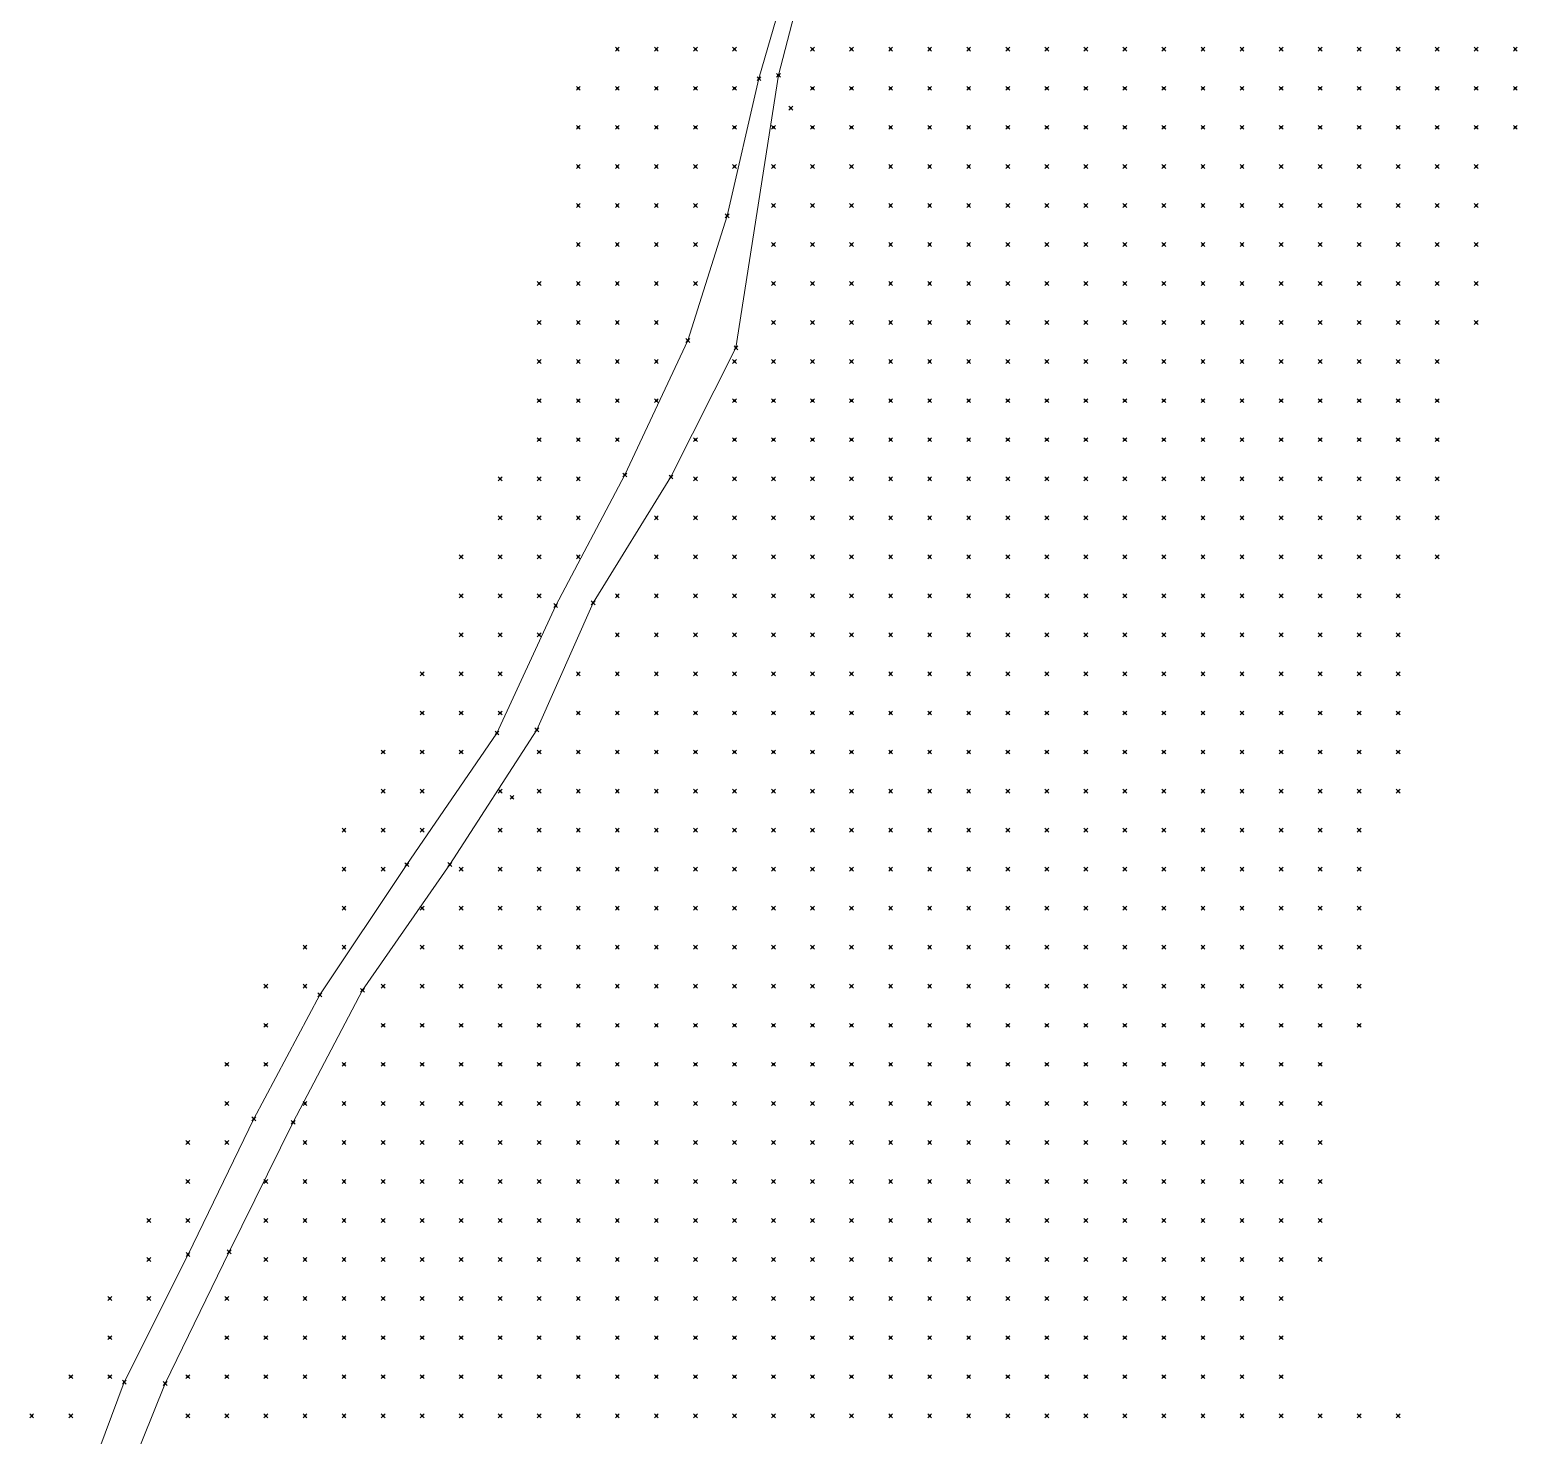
# Model space of a CAD drawing. Header units: metres. Extents: x 441556 to 446409, y 432338 to 461058.
# Drawn here: x 445058.5 to 445172.8, y 436106.2 to 436214.2 of the extents above; entities that cross this region are included whole.
import ezdxf

# ---------------------------------------------------------------- set-up
doc = ezdxf.new("R2010")
doc.units = ezdxf.units.M
doc.header["$MEASUREMENT"] = 0
doc.header["$PDMODE"] = 35
doc.header["$PDSIZE"] = 0.15
for name, color, linetype, lineweight in [('DTM-BRE-RevN_GRP_DRUM FORESTIER', 2, 'Continuous', 0), ('DTM-NOK-RevN_LIDAR_co_lidar', 91, 'Continuous', 0), ('DTM-NOK-RevN_RTK', 32, 'Continuous', 0)]:
    doc.layers.add(name, color=color, linetype=linetype, lineweight=lineweight)

msp = doc.modelspace()

# ---------------------------------------------------------------- linework, layer by layer
at = {"layer": 'DTM-BRE-RevN_GRP_DRUM FORESTIER'}
for p, q in [((445114.545, 436210.468, 325.465), (445117.441, 436220.516, 325.139)), ((445118.586, 436220.526, 325.122), (445116.046, 436210.722, 325.421)), ((445112.107, 436199.921, 325.702), (445114.545, 436210.468, 325.465)), ((445116.046, 436210.722, 325.421), (445112.775, 436189.792, 325.814)), ((445109.073, 436190.351, 325.772), (445112.107, 436199.921, 325.702)), ((445104.231, 436180.019, 325.97), (445109.073, 436190.351, 325.772)), ((445112.775, 436189.792, 325.814), (445107.783, 436179.865, 325.897)), ((445098.926, 436169.988, 326.352), (445104.231, 436180.019, 325.97)), ((445107.783, 436179.865, 325.897), (445101.797, 436170.195, 326.168)), ((445094.415, 436160.192, 326.652), (445098.926, 436169.988, 326.352)), ((445101.797, 436170.195, 326.168), (445097.473, 436160.432, 326.722)), ((445087.486, 436150.083, 326.436), (445094.415, 436160.192, 326.652)), ((445097.473, 436160.432, 326.722), (445090.801, 436150.09, 326.528)), ((445080.804, 436140.085, 326.043), (445087.486, 436150.083, 326.436)), ((445090.801, 436150.09, 326.528), (445084.084, 436140.428, 326.058)), ((445075.735, 436130.547, 326.233), (445080.804, 436140.085, 326.043)), ((445084.084, 436140.428, 326.058), (445078.755, 436130.286, 326.224)), ((445070.68, 436120.133, 326.531), (445075.735, 436130.547, 326.233)), ((445078.755, 436130.286, 326.224), (445073.845, 436120.341, 326.482)), ((445065.784, 436110.317, 327.234), (445070.68, 436120.133, 326.531)), ((445073.845, 436120.341, 326.482), (445068.931, 436110.212, 327.062)), ((445062.046, 436100.379, 327.763), (445065.784, 436110.317, 327.234)), ((445068.931, 436110.212, 327.062), (445065.064, 436100.703, 327.679))]:
    msp.add_line(p, q, dxfattribs=at)
at = {"layer": 'DTM-NOK-RevN_LIDAR_co_lidar'}
for p in [(445103.662, 436212.723, 322.435), (445106.661, 436212.723, 322.557), (445109.66, 436212.723, 322.947), (445112.66, 436212.723, 324.328), (445118.658, 436212.723, 325.058), (445121.658, 436212.723, 327.677), (445124.657, 436212.723, 331.975), (445127.657, 436212.723, 334.36), (445130.656, 436212.723, 335.895), (445133.655, 436212.723, 337.278), (445136.655, 436212.723, 338.738), (445139.654, 436212.723, 342.073), (445142.653, 436212.723, 345.094), (445145.653, 436212.723, 347.506), (445148.652, 436212.723, 350.115), (445151.652, 436212.723, 352.48), (445154.651, 436212.723, 354.297), (445157.65, 436212.723, 355.166), (445160.65, 436212.723, 356.95), (445163.649, 436212.723, 358.521), (445166.648, 436212.723, 359.689), (445169.648, 436212.723, 361.065), (445172.647, 436212.723, 362.373), (445100.662, 436209.723, 322.584), (445103.662, 436209.723, 322.46), (445106.661, 436209.723, 322.701), (445109.66, 436209.723, 323.134), (445112.66, 436209.723, 324.358), (445118.658, 436209.723, 324.979), (445121.658, 436209.723, 329.548), (445124.657, 436209.723, 333.202), (445127.657, 436209.723, 333.858), (445130.656, 436209.723, 335.01), (445133.655, 436209.723, 337.309), (445136.655, 436209.723, 339.056), (445139.654, 436209.723, 342.544), (445142.653, 436209.723, 345.413), (445145.653, 436209.723, 347.185), (445148.652, 436209.723, 349.591), (445151.652, 436209.723, 351.652), (445154.651, 436209.723, 353.514), (445157.65, 436209.723, 355.635), (445160.65, 436209.723, 357.671), (445163.649, 436209.723, 359.097), (445166.648, 436209.723, 360.251), (445169.648, 436209.723, 361.394), (445172.647, 436209.723, 362.265), (445100.662, 436206.724, 322.577), (445103.662, 436206.724, 322.537), (445106.661, 436206.724, 322.868), (445109.66, 436206.724, 323.24), (445112.66, 436206.724, 324.41), (445115.659, 436206.724, 325.002), (445118.658, 436206.724, 325.464), (445121.658, 436206.724, 330.048), (445124.657, 436206.724, 332.837), (445127.657, 436206.724, 333.48), (445130.656, 436206.724, 334.647), (445133.655, 436206.724, 336.664), (445136.655, 436206.724, 339.173), (445139.654, 436206.724, 342.301), (445142.653, 436206.724, 344.746), (445145.653, 436206.724, 346.378), (445148.652, 436206.724, 348.716), (445151.652, 436206.724, 351.621), (445154.651, 436206.724, 353.293), (445157.65, 436206.724, 355.57), (445160.65, 436206.724, 357.443), (445163.649, 436206.724, 358.58), (445166.648, 436206.724, 359.549), (445169.648, 436206.724, 360.309), (445172.647, 436206.724, 360.341), (445100.662, 436203.725, 322.562), (445103.662, 436203.725, 322.587), (445106.661, 436203.725, 322.936), (445109.66, 436203.725, 323.339), (445112.66, 436203.725, 324.501), (445115.659, 436203.725, 325.081), (445118.658, 436203.725, 325.838), (445121.658, 436203.725, 330.073), (445124.657, 436203.725, 332.389), (445127.657, 436203.725, 333.423), (445130.656, 436203.725, 334.357), (445133.655, 436203.725, 335.874), (445136.655, 436203.725, 339.766), (445139.654, 436203.725, 342.224), (445142.653, 436203.725, 344.212), (445145.653, 436203.725, 346.21), (445148.652, 436203.725, 348.26), (445151.652, 436203.725, 351.349), (445154.651, 436203.725, 353.113), (445157.65, 436203.725, 354.808), (445160.65, 436203.725, 356.317), (445163.649, 436203.725, 357.383), (445166.648, 436203.725, 358.07), (445169.648, 436203.725, 358.256), (445100.662, 436200.725, 322.555), (445103.662, 436200.725, 322.653), (445106.661, 436200.725, 322.96), (445109.66, 436200.725, 323.898), (445115.659, 436200.725, 325.29), (445118.658, 436200.725, 326.413), (445121.658, 436200.725, 330.443), (445124.657, 436200.725, 332.414), (445127.657, 436200.725, 333.06), (445130.656, 436200.725, 334.078), (445133.655, 436200.725, 336.101), (445136.655, 436200.725, 340.424), (445139.654, 436200.725, 343.101), (445142.653, 436200.725, 344.497), (445145.653, 436200.725, 346.006), (445148.652, 436200.725, 348.604), (445151.652, 436200.725, 351.226), (445154.651, 436200.725, 352.782), (445157.65, 436200.725, 353.753), (445160.65, 436200.725, 354.473), (445163.649, 436200.725, 354.864), (445166.648, 436200.725, 355.79), (445169.648, 436200.725, 356.028), (445100.662, 436197.726, 322.567), (445103.662, 436197.726, 322.758), (445106.661, 436197.726, 323.177), (445109.66, 436197.726, 324.536), (445115.659, 436197.726, 325.597), (445118.658, 436197.726, 326.403), (445121.658, 436197.726, 329.945), (445124.657, 436197.726, 332.284), (445127.657, 436197.726, 332.945), (445130.656, 436197.726, 333.669), (445133.655, 436197.726, 337.397), (445136.655, 436197.726, 341.588), (445139.654, 436197.726, 343.91), (445142.653, 436197.726, 344.925), (445145.653, 436197.726, 345.922), (445148.652, 436197.726, 348.643), (445151.652, 436197.726, 351.001), (445154.651, 436197.726, 352.03), (445157.65, 436197.726, 352.351), (445160.65, 436197.726, 352.446), (445163.649, 436197.726, 352.313), (445166.648, 436197.726, 352.78), (445169.648, 436197.726, 352.995), (445097.663, 436194.727, 322.582), (445100.662, 436194.727, 322.612), (445103.662, 436194.727, 322.901), (445106.661, 436194.727, 323.41), (445109.66, 436194.727, 324.746), (445115.659, 436194.727, 325.993), (445118.658, 436194.727, 326.475), (445121.658, 436194.727, 329.212), (445124.657, 436194.727, 332.015), (445127.657, 436194.727, 333.484), (445130.656, 436194.727, 334.794), (445133.655, 436194.727, 339.05), (445136.655, 436194.727, 342.912), (445139.654, 436194.727, 344.444), (445142.653, 436194.727, 345.105), (445145.653, 436194.727, 346.377), (445148.652, 436194.727, 348.905), (445151.652, 436194.727, 349.956), (445154.651, 436194.727, 349.826), (445157.65, 436194.727, 349.06), (445160.65, 436194.727, 348.851), (445163.649, 436194.727, 348.696), (445166.648, 436194.727, 348.758), (445169.648, 436194.727, 347.566), (445097.663, 436191.727, 322.594), (445100.662, 436191.727, 322.74), (445103.662, 436191.727, 323.088), (445106.661, 436191.727, 324.263), (445115.659, 436191.727, 326.122), (445118.658, 436191.727, 326.486), (445121.658, 436191.727, 328.342), (445124.657, 436191.727, 330.846), (445127.657, 436191.727, 333.799), (445130.656, 436191.727, 336.542), (445133.655, 436191.727, 339.631), (445136.655, 436191.727, 342.919), (445139.654, 436191.727, 344.266), (445142.653, 436191.727, 344.889), (445145.653, 436191.727, 345.826), (445148.652, 436191.727, 347.966), (445151.652, 436191.727, 347.275), (445154.651, 436191.727, 346.172), (445157.65, 436191.727, 345.649), (445160.65, 436191.727, 345.045), (445163.649, 436191.727, 344.522), (445166.648, 436191.727, 344.457), (445169.648, 436191.727, 343.246), (445097.663, 436188.728, 322.75), (445100.662, 436188.728, 322.993), (445103.662, 436188.728, 323.4), (445106.661, 436188.728, 324.809), (445112.66, 436188.728, 325.704), (445115.659, 436188.728, 326.106), (445118.658, 436188.728, 326.445), (445121.658, 436188.728, 328.362), (445124.657, 436188.728, 330.618), (445127.657, 436188.728, 334.085), (445130.656, 436188.728, 337.065), (445133.655, 436188.728, 339.079), (445136.655, 436188.728, 340.987), (445139.654, 436188.728, 341.74), (445142.653, 436188.728, 342.373), (445145.653, 436188.728, 342.565), (445148.652, 436188.728, 344.278), (445151.652, 436188.728, 343.548), (445154.651, 436188.728, 342.801), (445157.65, 436188.728, 342.809), (445160.65, 436188.728, 342.242), (445163.649, 436188.728, 341.73), (445166.648, 436188.728, 341.534), (445097.663, 436185.728, 323.029), (445100.662, 436185.728, 323.305), (445103.662, 436185.728, 324.154), (445106.661, 436185.728, 325.176), (445112.66, 436185.728, 326.032), (445115.659, 436185.728, 326.511), (445118.658, 436185.728, 326.998), (445121.658, 436185.728, 328.955), (445124.657, 436185.728, 331.246), (445127.657, 436185.728, 334.435), (445130.656, 436185.728, 336.668), (445133.655, 436185.728, 337.633), (445136.655, 436185.728, 338.218), (445139.654, 436185.728, 338.465), (445142.653, 436185.728, 338.54), (445145.653, 436185.728, 338.606), (445148.652, 436185.728, 339.685), (445151.652, 436185.728, 340.285), (445154.651, 436185.728, 340.408), (445157.65, 436185.728, 340.199), (445160.65, 436185.728, 340.079), (445163.649, 436185.728, 340.243), (445166.648, 436185.728, 340.595), (445097.663, 436182.729, 323.378), (445100.662, 436182.729, 324.192), (445103.662, 436182.729, 325.148), (445109.66, 436182.729, 325.823), (445112.66, 436182.729, 326.576), (445115.659, 436182.729, 326.991), (445118.658, 436182.729, 327.538), (445121.658, 436182.729, 329.177), (445124.657, 436182.729, 331.942), (445127.657, 436182.729, 334.46), (445130.656, 436182.729, 335.929), (445133.655, 436182.729, 336.393), (445136.655, 436182.729, 336.548), (445139.654, 436182.729, 336.826), (445142.653, 436182.729, 336.787), (445145.653, 436182.729, 337.006), (445148.652, 436182.729, 337.572), (445151.652, 436182.729, 338.235), (445154.651, 436182.729, 338.804), (445157.65, 436182.729, 338.988), (445160.65, 436182.729, 339.307), (445163.649, 436182.729, 340.376), (445166.648, 436182.729, 341.796), (445094.663, 436179.73, 323.586), (445097.663, 436179.73, 323.663), (445100.662, 436179.73, 324.937), (445109.66, 436179.73, 326.395), (445112.66, 436179.73, 327.043), (445115.659, 436179.73, 327.231), (445118.658, 436179.73, 328.254), (445121.658, 436179.73, 330.311), (445124.657, 436179.73, 332.824), (445127.657, 436179.73, 334.478), (445130.656, 436179.73, 335.444), (445133.655, 436179.73, 335.854), (445136.655, 436179.73, 336.008), (445139.654, 436179.73, 336.254), (445142.653, 436179.73, 336.44), (445145.653, 436179.73, 336.888), (445148.652, 436179.73, 337.547), (445151.652, 436179.73, 338.155), (445154.651, 436179.73, 338.866), (445157.65, 436179.73, 339.798), (445160.65, 436179.73, 340.548), (445163.649, 436179.73, 342.09), (445166.648, 436179.73, 344.219), (445094.663, 436176.73, 324.017), (445097.663, 436176.73, 324.59), (445100.662, 436176.73, 325.478), (445106.661, 436176.73, 326.429), (445109.66, 436176.73, 327.596), (445112.66, 436176.73, 327.86), (445115.659, 436176.73, 327.833), (445118.658, 436176.73, 328.827), (445121.658, 436176.73, 331.098), (445124.657, 436176.73, 333.294), (445127.657, 436176.73, 334.566), (445130.656, 436176.73, 335.091), (445133.655, 436176.73, 335.277), (445136.655, 436176.73, 335.461), (445139.654, 436176.73, 335.681), (445142.653, 436176.73, 336.322), (445145.653, 436176.73, 337.422), (445148.652, 436176.73, 338.572), (445151.652, 436176.73, 339.653), (445154.651, 436176.73, 340.755), (445157.65, 436176.73, 341.534), (445160.65, 436176.73, 342.558), (445163.649, 436176.73, 344.001), (445166.648, 436176.73, 345.581), (445091.664, 436173.731, 324.388), (445094.663, 436173.731, 325.042), (445097.663, 436173.731, 325.679), (445100.662, 436173.731, 325.826), (445106.661, 436173.731, 327.395), (445109.66, 436173.731, 328.682), (445112.66, 436173.731, 328.491), (445115.659, 436173.731, 328.291), (445118.658, 436173.731, 328.931), (445121.658, 436173.731, 331.584), (445124.657, 436173.731, 333.557), (445127.657, 436173.731, 334.436), (445130.656, 436173.731, 334.705), (445133.655, 436173.731, 334.718), (445136.655, 436173.731, 334.99), (445139.654, 436173.731, 336.002), (445142.653, 436173.731, 337.607), (445145.653, 436173.731, 339.025), (445148.652, 436173.731, 340.199), (445151.652, 436173.731, 341.42), (445154.651, 436173.731, 342.661), (445157.65, 436173.731, 343.645), (445160.65, 436173.731, 344.884), (445163.649, 436173.731, 345.482), (445166.648, 436173.731, 346.324), (445091.664, 436170.732, 325.018), (445094.663, 436170.732, 325.834), (445097.663, 436170.732, 326.067), (445103.662, 436170.732, 326.299), (445106.661, 436170.732, 327.387), (445109.66, 436170.732, 328.372), (445112.66, 436170.732, 328.441), (445115.659, 436170.732, 328.809), (445118.658, 436170.732, 329.774), (445121.658, 436170.732, 332.024), (445124.657, 436170.732, 333.509), (445127.657, 436170.732, 333.792), (445130.656, 436170.732, 333.969), (445133.655, 436170.732, 334.276), (445136.655, 436170.732, 334.927), (445139.654, 436170.732, 336.84), (445142.653, 436170.732, 338.966), (445145.653, 436170.732, 340.32), (445148.652, 436170.732, 341.698), (445151.652, 436170.732, 343.149), (445154.651, 436170.732, 344.262), (445157.65, 436170.732, 345.621), (445160.65, 436170.732, 346.742), (445163.649, 436170.732, 347.119), (445091.664, 436167.732, 325.783), (445094.663, 436167.732, 326.151), (445097.663, 436167.732, 326.146), (445103.662, 436167.732, 326.599), (445106.661, 436167.732, 327.066), (445109.66, 436167.732, 327.779), (445112.66, 436167.732, 328.676), (445115.659, 436167.732, 329.542), (445118.658, 436167.732, 330.875), (445121.658, 436167.732, 332.057), (445124.657, 436167.732, 332.834), (445127.657, 436167.732, 332.89), (445130.656, 436167.732, 333.493), (445133.655, 436167.732, 334.356), (445136.655, 436167.732, 335.316), (445139.654, 436167.732, 337.231), (445142.653, 436167.732, 339.598), (445145.653, 436167.732, 341.165), (445148.652, 436167.732, 342.83), (445151.652, 436167.732, 344.362), (445154.651, 436167.732, 345.379), (445157.65, 436167.732, 346.9), (445160.65, 436167.732, 347.976), (445163.649, 436167.732, 348.576), (445088.665, 436164.733, 325.945), (445091.664, 436164.733, 326.078), (445094.663, 436164.733, 326.215), (445100.662, 436164.733, 326.649), (445103.662, 436164.733, 326.918), (445106.661, 436164.733, 327.177), (445109.66, 436164.733, 327.787), (445112.66, 436164.733, 328.916), (445115.659, 436164.733, 329.921), (445118.658, 436164.733, 330.866), (445121.658, 436164.733, 331.765), (445124.657, 436164.733, 332.308), (445127.657, 436164.733, 333.016), (445130.656, 436164.733, 334.453), (445133.655, 436164.733, 335.316), (445136.655, 436164.733, 336.804), (445139.654, 436164.733, 338.259), (445142.653, 436164.733, 340.16), (445145.653, 436164.733, 342.213), (445148.652, 436164.733, 343.966), (445151.652, 436164.733, 345.372), (445154.651, 436164.733, 346.289), (445157.65, 436164.733, 347.749), (445160.65, 436164.733, 348.896), (445163.649, 436164.733, 349.644), (445088.665, 436161.733, 326.174), (445091.664, 436161.733, 326.199), (445094.663, 436161.733, 326.267), (445100.662, 436161.733, 327.375), (445103.662, 436161.733, 327.575), (445106.661, 436161.733, 327.772), (445109.66, 436161.733, 328.41), (445112.66, 436161.733, 329.242), (445115.659, 436161.733, 329.845), (445118.658, 436161.733, 330.405), (445121.658, 436161.733, 331.427), (445124.657, 436161.733, 332.692), (445127.657, 436161.733, 334.675), (445130.656, 436161.733, 336.267), (445133.655, 436161.733, 336.632), (445136.655, 436161.733, 338.204), (445139.654, 436161.733, 339.603), (445142.653, 436161.733, 341.425), (445145.653, 436161.733, 343.329), (445148.652, 436161.733, 345.016), (445151.652, 436161.733, 346.422), (445154.651, 436161.733, 347.328), (445157.65, 436161.733, 348.606), (445160.65, 436161.733, 350.051), (445163.649, 436161.733, 351.498), (445085.665, 436158.734, 325.791), (445088.665, 436158.734, 325.975), (445091.664, 436158.734, 326.257), (445097.663, 436158.734, 326.716), (445100.662, 436158.734, 327.455), (445103.662, 436158.734, 327.892), (445106.661, 436158.734, 328.184), (445109.66, 436158.734, 328.821), (445112.66, 436158.734, 329.376), (445115.659, 436158.734, 329.758), (445118.658, 436158.734, 330.395), (445121.658, 436158.734, 331.872), (445124.657, 436158.734, 333.698), (445127.657, 436158.734, 335.928), (445130.656, 436158.734, 337.392), (445133.655, 436158.734, 337.845), (445136.655, 436158.734, 339.305), (445139.654, 436158.734, 340.833), (445142.653, 436158.734, 342.835), (445145.653, 436158.734, 344.474), (445148.652, 436158.734, 346.013), (445151.652, 436158.734, 348.03), (445154.651, 436158.734, 349.493), (445157.65, 436158.734, 350.953), (445160.65, 436158.734, 352.589), (445163.649, 436158.734, 353.929), (445085.665, 436155.735, 326.226), (445088.665, 436155.735, 326.175), (445094.663, 436155.735, 326.569), (445097.663, 436155.735, 326.85), (445100.662, 436155.735, 327.23), (445103.662, 436155.735, 327.737), (445106.661, 436155.735, 328.193), (445109.66, 436155.735, 328.829), (445112.66, 436155.735, 329.361), (445115.659, 436155.735, 329.874), (445118.658, 436155.735, 330.795), (445121.658, 436155.735, 333.311), (445124.657, 436155.735, 336.469), (445127.657, 436155.735, 337.996), (445130.656, 436155.735, 338.498), (445133.655, 436155.735, 338.998), (445136.655, 436155.735, 339.925), (445139.654, 436155.735, 341.989), (445142.653, 436155.735, 344.251), (445145.653, 436155.735, 345.781), (445148.652, 436155.735, 347.559), (445151.652, 436155.735, 349.806), (445154.651, 436155.735, 351.986), (445157.65, 436155.735, 353.686), (445160.65, 436155.735, 355.076), (445163.649, 436155.735, 356.172), (445082.666, 436152.735, 326.024), (445085.665, 436152.735, 326.224), (445088.665, 436152.735, 326.313), (445094.663, 436152.735, 326.799), (445097.663, 436152.735, 327.195), (445100.662, 436152.735, 327.451), (445103.662, 436152.735, 327.915), (445106.661, 436152.735, 328.663), (445109.66, 436152.735, 329.398), (445112.66, 436152.735, 329.829), (445115.659, 436152.735, 330.334), (445118.658, 436152.735, 331.727), (445121.658, 436152.735, 335.932), (445124.657, 436152.735, 339.395), (445127.657, 436152.735, 340.039), (445130.656, 436152.735, 339.714), (445133.655, 436152.735, 340.148), (445136.655, 436152.735, 340.735), (445139.654, 436152.735, 342.736), (445142.653, 436152.735, 345.627), (445145.653, 436152.735, 347.229), (445148.652, 436152.735, 349.664), (445151.652, 436152.735, 351.702), (445154.651, 436152.735, 353.58), (445157.65, 436152.735, 355.271), (445160.65, 436152.735, 356.643), (445082.666, 436149.736, 325.988), (445085.665, 436149.736, 326.098), (445091.664, 436149.736, 326.511), (445094.663, 436149.736, 326.921), (445097.663, 436149.736, 327.373), (445100.662, 436149.736, 327.824), (445103.662, 436149.736, 328.351), (445106.661, 436149.736, 329.487), (445109.66, 436149.736, 330.171), (445112.66, 436149.736, 330.414), (445115.659, 436149.736, 331.091), (445118.658, 436149.736, 333.191), (445121.658, 436149.736, 337.974), (445124.657, 436149.736, 340.656), (445127.657, 436149.736, 340.744), (445130.656, 436149.736, 340.384), (445133.655, 436149.736, 340.922), (445136.655, 436149.736, 341.96), (445139.654, 436149.736, 343.62), (445142.653, 436149.736, 345.778), (445145.653, 436149.736, 347.523), (445148.652, 436149.736, 350.171), (445151.652, 436149.736, 352.417), (445154.651, 436149.736, 354.118), (445157.65, 436149.736, 356.098), (445160.65, 436149.736, 357.717), (445082.666, 436146.737, 325.975), (445088.665, 436146.737, 326.252), (445091.664, 436146.737, 326.608), (445094.663, 436146.737, 327.149), (445097.663, 436146.737, 327.745), (445100.662, 436146.737, 328.413), (445103.662, 436146.737, 329.363), (445106.661, 436146.737, 330.277), (445109.66, 436146.737, 331.108), (445112.66, 436146.737, 331.609), (445115.659, 436146.737, 332.113), (445118.658, 436146.737, 333.793), (445121.658, 436146.737, 338.344), (445124.657, 436146.737, 340.663), (445127.657, 436146.737, 341.103), (445130.656, 436146.737, 341.075), (445133.655, 436146.737, 341.506), (445136.655, 436146.737, 343.109), (445139.654, 436146.737, 344.759), (445142.653, 436146.737, 346.26), (445145.653, 436146.737, 347.687), (445148.652, 436146.737, 349.777), (445151.652, 436146.737, 352.446), (445154.651, 436146.737, 354.342), (445157.65, 436146.737, 356.265), (445160.65, 436146.737, 357.958), (445079.667, 436143.737, 325.841), (445082.666, 436143.737, 325.908), (445088.665, 436143.737, 326.259), (445091.664, 436143.737, 326.886), (445094.663, 436143.737, 327.481), (445097.663, 436143.737, 327.936), (445100.662, 436143.737, 328.862), (445103.662, 436143.737, 330.147), (445106.661, 436143.737, 330.864), (445109.66, 436143.737, 332.07), (445112.66, 436143.737, 332.957), (445115.659, 436143.737, 333.961), (445118.658, 436143.737, 336.238), (445121.658, 436143.737, 339.266), (445124.657, 436143.737, 340.078), (445127.657, 436143.737, 341.155), (445130.656, 436143.737, 341.814), (445133.655, 436143.737, 342.038), (445136.655, 436143.737, 344.484), (445139.654, 436143.737, 346.537), (445142.653, 436143.737, 347.908), (445145.653, 436143.737, 349.281), (445148.652, 436143.737, 350.446), (445151.652, 436143.737, 352.605), (445154.651, 436143.737, 354.311), (445157.65, 436143.737, 355.971), (445160.65, 436143.737, 357.329), (445076.667, 436140.738, 325.65), (445079.667, 436140.738, 325.732), (445085.665, 436140.738, 326.216), (445088.665, 436140.738, 326.88), (445091.664, 436140.738, 327.685), (445094.663, 436140.738, 328.17), (445097.663, 436140.738, 328.348), (445100.662, 436140.738, 329.284), (445103.662, 436140.738, 330.589), (445106.661, 436140.738, 332.348), (445109.66, 436140.738, 333.527), (445112.66, 436140.738, 334.122), (445115.659, 436140.738, 336.025), (445118.658, 436140.738, 338.675), (445121.658, 436140.738, 340.054), (445124.657, 436140.738, 341.333), (445127.657, 436140.738, 342.245), (445130.656, 436140.738, 342.536), (445133.655, 436140.738, 343.009), (445136.655, 436140.738, 345.021), (445139.654, 436140.738, 348.02), (445142.653, 436140.738, 349.486), (445145.653, 436140.738, 350.502), (445148.652, 436140.738, 351.212), (445151.652, 436140.738, 353.001), (445154.651, 436140.738, 354.974), (445157.65, 436140.738, 356.478), (445160.65, 436140.738, 357.049), (445076.667, 436137.738, 325.796), (445085.665, 436137.738, 327.195), (445088.665, 436137.738, 328.318), (445091.664, 436137.738, 329.872), (445094.663, 436137.738, 329.989), (445097.663, 436137.738, 329.608), (445100.662, 436137.738, 329.953), (445103.662, 436137.738, 331.072), (445106.661, 436137.738, 333.062), (445109.66, 436137.738, 334.735), (445112.66, 436137.738, 335.341), (445115.659, 436137.738, 337.061), (445118.658, 436137.738, 339.13), (445121.658, 436137.738, 340.35), (445124.657, 436137.738, 342.779), (445127.657, 436137.738, 343.584), (445130.656, 436137.738, 343.408), (445133.655, 436137.738, 344.044), (445136.655, 436137.738, 345.422), (445139.654, 436137.738, 347.935), (445142.653, 436137.738, 349.603), (445145.653, 436137.738, 350.529), (445148.652, 436137.738, 351.779), (445151.652, 436137.738, 354.101), (445154.651, 436137.738, 356.452), (445157.65, 436137.738, 357.412), (445160.65, 436137.738, 358.001), (445073.668, 436134.739, 325.778), (445076.667, 436134.739, 325.928), (445082.666, 436134.739, 326.693), (445085.665, 436134.739, 329.025), (445088.665, 436134.739, 330.475), (445091.664, 436134.739, 331.588), (445094.663, 436134.739, 331.543), (445097.663, 436134.739, 330.789), (445100.662, 436134.739, 330.764), (445103.662, 436134.739, 331.974), (445106.661, 436134.739, 333.419), (445109.66, 436134.739, 335.616), (445112.66, 436134.739, 336.833), (445115.659, 436134.739, 337.728), (445118.658, 436134.739, 339.362), (445121.658, 436134.739, 341.819), (445124.657, 436134.739, 343.734), (445127.657, 436134.739, 344.155), (445130.656, 436134.739, 344.629), (445133.655, 436134.739, 345.599), (445136.655, 436134.739, 346.476), (445139.654, 436134.739, 348.385), (445142.653, 436134.739, 349.916), (445145.653, 436134.739, 351.184), (445148.652, 436134.739, 353.216), (445151.652, 436134.739, 355.321), (445154.651, 436134.739, 357.31), (445157.65, 436134.739, 358.164), (445073.668, 436131.74, 325.972), (445079.667, 436131.74, 326.194), (445082.666, 436131.74, 327.539), (445085.665, 436131.74, 330.229), (445088.665, 436131.74, 331.734), (445091.664, 436131.74, 332.122), (445094.663, 436131.74, 332.378), (445097.663, 436131.74, 332.298), (445100.662, 436131.74, 332.562), (445103.662, 436131.74, 333.718), (445106.661, 436131.74, 335.482), (445109.66, 436131.74, 337.519), (445112.66, 436131.74, 338.154), (445115.659, 436131.74, 338.635), (445118.658, 436131.74, 339.817), (445121.658, 436131.74, 342.257), (445124.657, 436131.74, 343.899), (445127.657, 436131.74, 344.488), (445130.656, 436131.74, 346.421), (445133.655, 436131.74, 348.014), (445136.655, 436131.74, 348.856), (445139.654, 436131.74, 350.184), (445142.653, 436131.74, 351.19), (445145.653, 436131.74, 352.323), (445148.652, 436131.74, 354.657), (445151.652, 436131.74, 356.013), (445154.651, 436131.74, 356.933), (445157.65, 436131.74, 358.155), (445070.668, 436128.74, 325.445), (445073.668, 436128.74, 325.986), (445079.667, 436128.74, 326.865), (445082.666, 436128.74, 328.821), (445085.665, 436128.74, 331.427), (445088.665, 436128.74, 332.438), (445091.664, 436128.74, 332.757), (445094.663, 436128.74, 333.447), (445097.663, 436128.74, 334.207), (445100.662, 436128.74, 334.583), (445103.662, 436128.74, 335.286), (445106.661, 436128.74, 337.068), (445109.66, 436128.74, 338.171), (445112.66, 436128.74, 338.737), (445115.659, 436128.74, 339.581), (445118.658, 436128.74, 340.302), (445121.658, 436128.74, 342.017), (445124.657, 436128.74, 343.541), (445127.657, 436128.74, 344.556), (445130.656, 436128.74, 347.014), (445133.655, 436128.74, 349.278), (445136.655, 436128.74, 350.838), (445139.654, 436128.74, 352.027), (445142.653, 436128.74, 352.855), (445145.653, 436128.74, 353.658), (445148.652, 436128.74, 355.103), (445151.652, 436128.74, 355.869), (445154.651, 436128.74, 356.44), (445157.65, 436128.74, 358.17), (445070.668, 436125.741, 325.811), (445076.667, 436125.741, 326.219), (445079.667, 436125.741, 328.305), (445082.666, 436125.741, 331.111), (445085.665, 436125.741, 332.413), (445088.665, 436125.741, 333.006), (445091.664, 436125.741, 333.681), (445094.663, 436125.741, 334.696), (445097.663, 436125.741, 335.234), (445100.662, 436125.741, 335.512), (445103.662, 436125.741, 336.435), (445106.661, 436125.741, 337.723), (445109.66, 436125.741, 338.517), (445112.66, 436125.741, 339.334), (445115.659, 436125.741, 340.376), (445118.658, 436125.741, 340.925), (445121.658, 436125.741, 342.588), (445124.657, 436125.741, 343.751), (445127.657, 436125.741, 344.602), (445130.656, 436125.741, 346.337), (445133.655, 436125.741, 348.84), (445136.655, 436125.741, 351.164), (445139.654, 436125.741, 353.007), (445142.653, 436125.741, 354.294), (445145.653, 436125.741, 355.173), (445148.652, 436125.741, 356.171), (445151.652, 436125.741, 356.257), (445154.651, 436125.741, 357.05), (445157.65, 436125.741, 359.11), (445067.669, 436122.742, 325.983), (445070.668, 436122.742, 326.157), (445076.667, 436122.742, 326.501), (445079.667, 436122.742, 329.629), (445082.666, 436122.742, 332.562), (445085.665, 436122.742, 333.281), (445088.665, 436122.742, 333.723), (445091.664, 436122.742, 334.622), (445094.663, 436122.742, 335.494), (445097.663, 436122.742, 335.569), (445100.662, 436122.742, 335.965), (445103.662, 436122.742, 337.069), (445106.661, 436122.742, 338.525), (445109.66, 436122.742, 339.42), (445112.66, 436122.742, 340.212), (445115.659, 436122.742, 341.521), (445118.658, 436122.742, 342.64), (445121.658, 436122.742, 343.838), (445124.657, 436122.742, 344.51), (445127.657, 436122.742, 345.047), (445130.656, 436122.742, 346.115), (445133.655, 436122.742, 348.663), (445136.655, 436122.742, 350.853), (445139.654, 436122.742, 352.74), (445142.653, 436122.742, 354.767), (445145.653, 436122.742, 356.337), (445148.652, 436122.742, 357.797), (445151.652, 436122.742, 358.447), (445154.651, 436122.742, 359.333), (445157.65, 436122.742, 360.309), (445067.669, 436119.742, 326.233), (445076.667, 436119.742, 327.549), (445079.667, 436119.742, 330.675), (445082.666, 436119.742, 332.577), (445085.665, 436119.742, 333.712), (445088.665, 436119.742, 334.957), (445091.664, 436119.742, 335.726), (445094.663, 436119.742, 336.688), (445097.663, 436119.742, 337.146), (445100.662, 436119.742, 337.699), (445103.662, 436119.742, 338.864), (445106.661, 436119.742, 339.747), (445109.66, 436119.742, 340.816), (445112.66, 436119.742, 342.353), (445115.659, 436119.742, 343.803), (445118.658, 436119.742, 344.716), (445121.658, 436119.742, 345.846), (445124.657, 436119.742, 346.295), (445127.657, 436119.742, 346.634), (445130.656, 436119.742, 347.194), (445133.655, 436119.742, 349.348), (445136.655, 436119.742, 351.17), (445139.654, 436119.742, 352.487), (445142.653, 436119.742, 354.089), (445145.653, 436119.742, 356.299), (445148.652, 436119.742, 358.437), (445151.652, 436119.742, 360.1), (445154.651, 436119.742, 361.382), (445157.65, 436119.742, 361.934), (445064.67, 436116.743, 325.888), (445067.669, 436116.743, 326.431), (445073.668, 436116.743, 326.686), (445076.667, 436116.743, 328.843), (445079.667, 436116.743, 331.102), (445082.666, 436116.743, 332.766), (445085.665, 436116.743, 334.243), (445088.665, 436116.743, 335.591), (445091.664, 436116.743, 336.918), (445094.663, 436116.743, 338.391), (445097.663, 436116.743, 339.176), (445100.662, 436116.743, 340.821), (445103.662, 436116.743, 342.264), (445106.661, 436116.743, 341.867), (445109.66, 436116.743, 342.198), (445112.66, 436116.743, 343.885), (445115.659, 436116.743, 345.4), (445118.658, 436116.743, 346.329), (445121.658, 436116.743, 347.702), (445124.657, 436116.743, 348.354), (445127.657, 436116.743, 349.018), (445130.656, 436116.743, 349.792), (445133.655, 436116.743, 350.489), (445136.655, 436116.743, 351.594), (445139.654, 436116.743, 352.783), (445142.653, 436116.743, 353.94), (445145.653, 436116.743, 356.014), (445148.652, 436116.743, 358.2), (445151.652, 436116.743, 359.929), (445154.651, 436116.743, 362.231), (445064.67, 436113.743, 326.425), (445073.668, 436113.743, 327.409), (445076.667, 436113.743, 330.009), (445079.667, 436113.743, 332.508), (445082.666, 436113.743, 334.115), (445085.665, 436113.743, 335.644), (445088.665, 436113.743, 336.762), (445091.664, 436113.743, 338.352), (445094.663, 436113.743, 339.605), (445097.663, 436113.743, 340.91), (445100.662, 436113.743, 343.268), (445103.662, 436113.743, 344.821), (445106.661, 436113.743, 344.473), (445109.66, 436113.743, 343.724), (445112.66, 436113.743, 344.59), (445115.659, 436113.743, 345.939), (445118.658, 436113.743, 346.916), (445121.658, 436113.743, 348.186), (445124.657, 436113.743, 349.679), (445127.657, 436113.743, 351.068), (445130.656, 436113.743, 352.337), (445133.655, 436113.743, 352.374), (445136.655, 436113.743, 352.486), (445139.654, 436113.743, 353.522), (445142.653, 436113.743, 354.683), (445145.653, 436113.743, 356.093), (445148.652, 436113.743, 357.828), (445151.652, 436113.743, 359.488), (445154.651, 436113.743, 362.098), (445061.67, 436110.744, 325.966), (445064.67, 436110.744, 326.813), (445070.668, 436110.744, 326.93), (445073.668, 436110.744, 328.605), (445076.667, 436110.744, 331.327), (445079.667, 436110.744, 334.089), (445082.666, 436110.744, 335.509), (445085.665, 436110.744, 337.257), (445088.665, 436110.744, 338.51), (445091.664, 436110.744, 339.755), (445094.663, 436110.744, 340.643), (445097.663, 436110.744, 342.692), (445100.662, 436110.744, 345.194), (445103.662, 436110.744, 346.605), (445106.661, 436110.744, 346.348), (445109.66, 436110.744, 345.739), (445112.66, 436110.744, 345.84), (445115.659, 436110.744, 346.459), (445118.658, 436110.744, 347.208), (445121.658, 436110.744, 349.519), (445124.657, 436110.744, 351.833), (445127.657, 436110.744, 353.146), (445130.656, 436110.744, 354.158), (445133.655, 436110.744, 354.282), (445136.655, 436110.744, 354.257), (445139.654, 436110.744, 354.812), (445142.653, 436110.744, 355.501), (445145.653, 436110.744, 356.488), (445148.652, 436110.744, 357.929), (445151.652, 436110.744, 359.677), (445154.651, 436110.744, 362.029), (445058.671, 436107.745, 325.006), (445061.67, 436107.745, 326.556), (445070.668, 436107.745, 327.615), (445073.668, 436107.745, 329.967), (445076.667, 436107.745, 332.906), (445079.667, 436107.745, 335.097), (445082.666, 436107.745, 336.498), (445085.665, 436107.745, 338.193), (445088.665, 436107.745, 339.405), (445091.664, 436107.745, 340.839), (445094.663, 436107.745, 342.087), (445097.663, 436107.745, 344.938), (445100.662, 436107.745, 347.574), (445103.662, 436107.745, 348.455), (445106.661, 436107.745, 348.624), (445109.66, 436107.745, 348.324), (445112.66, 436107.745, 347.404), (445115.659, 436107.745, 347.163), (445118.658, 436107.745, 348.198), (445121.658, 436107.745, 350.392), (445124.657, 436107.745, 353.093), (445127.657, 436107.745, 354.508), (445130.656, 436107.745, 355.51), (445133.655, 436107.745, 355.89), (445136.655, 436107.745, 356.307), (445139.654, 436107.745, 356.629), (445142.653, 436107.745, 356.907), (445145.653, 436107.745, 357.483), (445148.652, 436107.745, 358.459), (445151.652, 436107.745, 360.168), (445154.651, 436107.745, 361.922), (445157.65, 436107.745, 363.856), (445160.65, 436107.745, 365.794), (445163.649, 436107.745, 367.637)]:
    msp.add_point(p, dxfattribs=at)
at = {"layer": 'DTM-NOK-RevN_RTK'}
for p in [(445114.545, 436210.468, 325.465), (445116.046, 436210.722, 325.421), (445116.989, 436208.203, 325.134), (445112.107, 436199.921, 325.702), (445109.073, 436190.351, 325.772), (445112.775, 436189.792, 325.814), (445104.231, 436180.019, 325.97), (445107.783, 436179.865, 325.897), (445098.926, 436169.988, 326.352), (445101.797, 436170.195, 326.168), (445094.415, 436160.192, 326.652), (445097.473, 436160.432, 326.722), (445095.571, 436155.251, 326.632), (445087.486, 436150.083, 326.436), (445090.801, 436150.09, 326.528), (445080.804, 436140.085, 326.043), (445084.084, 436140.428, 326.058), (445075.735, 436130.547, 326.233), (445078.755, 436130.286, 326.224), (445070.68, 436120.133, 326.531), (445073.845, 436120.341, 326.482), (445065.784, 436110.317, 327.234), (445068.931, 436110.212, 327.062)]:
    msp.add_point(p, dxfattribs=at)

doc.saveas('drawing.dxf')
